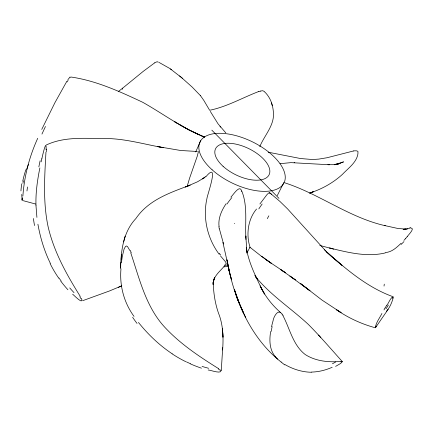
<?xml version="1.0" encoding="UTF-8"?>
<svg xmlns="http://www.w3.org/2000/svg" width="434" height="434" viewBox="0 0 434 434"><rect width="100%" height="100%" fill="white"/><g stroke="black" fill="none" stroke-linecap="round" stroke-linejoin="round"><path stroke-width="0.65" d="M21.711 194.437L22.177 200.41L22.563 199.184M46.064 149.649C46.606 138.983 43.536 151.509 42.7 155.003A121.33 41.024 -85.2 0 0 41.832 158.877M221.253 370.674L222.723 347.645M222.615 349.994C223.537 337.581 223.19 324.816 218.492 313.12C215.004 303.171 213.447 292.527 213.235 282.029L213.018 284.416C212.904 281.335 216.571 271.293 213.192 282.48C214.206 275.216 220.819 270.729 225.013 265.245M45.966 152.046C44.593 177.023 42.858 202.434 48.19 227.085C54.066 252.116 66.744 274.787 80.274 296.417M120.977 268.803C119.426 285.648 124.01 302.791 134.046 316.435M120.663 267.61C120.929 250.304 123.457 231.626 135.913 218.519C148.683 199.786 169.976 192.745 190.135 185.139L185.492 187.027L197.578 181.754L204.468 177.587L202.651 178.917L205.542 176.578M121.184 259.348L121.509 254.367M357.996 153.468C356.808 162.457 348.187 168.202 342.437 174.349C333.214 182.795 322.023 189.056 310.136 192.886L313.673 191.622L309.409 193.179M22.888 196.038C24.271 176.085 29.409 156.468 37.725 138.278M256.537 209.025C247.651 219.593 246.105 235.033 249.984 247.044M22.72 197.823L22.622 198.696M121.466 262.722L121.824 259.673A125.372 97.053 45.3 0 1 122.437 255.81L124.091 249.035L125.518 246.42L126.365 245.975L127.536 246.561L129.782 250.451M270.653 331.554C269.21 340.169 269.406 349.95 275.492 356.846M393.275 297.675C391.875 302.498 389.927 307.527 386.482 311.254M22.926 183.316L23.409 180.902M39.874 167.898C37.378 180.349 35.534 193.016 36 205.749M41.132 161.855L41.805 158.833M271.559 326.688L272.14 324.203A114.663 72.787 -21.9 0 1 273.019 320.986C273.469 316.988 278.286 307.994 281.964 314.108M357.882 153.045L358.023 151.835A0.939 0.759 82.4 0 0 357.8 151.368L356.873 150.875L354.909 150.804A28.682 23.36 84.9 0 0 353.406 150.961M123.619 241.944L125.133 236.139M187.228 186.148L189.615 178.097L197.286 156.142L198.295 152.122L198.213 151.471L197.785 151.77M249.973 247.201L246.962 252.881M376.224 326.118L375.66 327.431L388.142 309.323M26.631 169.385L28.476 164.274M122.252 89.306L122.676 88.145L143.225 71.371L154.743 62.811M195.685 151.943L200.714 140.687M41.74 129.413L54.939 102.652L66.782 81.397M259.803 146.621C264.366 135.354 274.689 125.269 273.393 112.346C272.905 104.583 270.132 96.842 264.263 91.541M277.255 195.636L283.879 182.519M381.931 313.456C379.707 318.024 375.773 322.869 375.367 327.751M383.987 309.914L385.094 308.048M386.591 305.569C388.321 304.158 391.05 296.031 393.312 297.138M226.087 203.725C221.552 210.436 217.944 218.465 219.083 226.738M67.888 79.682L70.113 76.937L70.313 77.561M259.885 203.985L266.981 194.606L268.63 193L269.666 192.734L279.838 201.354L287.547 208.868L326.71 252.056L341.992 265.32L331.587 256.624L324.328 249.631M205.705 176.974C220.195 159.495 207.143 195.235 206.909 198.68C202.613 217.787 207.425 238.667 219.186 254.264M230.893 197.063C232.787 195.593 239.606 184.298 241.51 190.629M407.195 236.731C407.824 235.342 415.626 228.121 410.727 227.98M405.351 238.836L403.908 240.393M401.065 243.3C396.671 247.472 391.793 252.208 385.403 252.528M122.676 88.145L118.645 91.286M335.612 366.399L340.663 363.437L342.372 361.658A4.845 1.112 -44.1 0 0 342.285 361.533L342.138 361.451M46.34 144.972C66.039 135.668 88.916 138.918 110.024 138.614C128.149 139.488 145.716 144.538 163.504 147.717M121.742 285.838L109.422 290.986L82.65 300.702M121.808 285.811L118.243 287.427M337.343 164.356L343.571 161.866L334.587 164.746M258.561 91.579C242.291 97.807 226.944 106.742 209.72 110.258M405.161 229.445L409.745 228.116M260.243 91.08L262.722 90.717L264.002 91.324M334.533 164.757L340.05 163.417L336.524 164.28M338.704 163.748L332.927 164.687L327.947 164.692L329.335 164.752L290.851 162.631L280.098 163.689M385.256 252.93C366.714 257.373 347.677 252.349 329.607 248.004L333.708 249.159M353.412 150.994L327.073 157.732L318.719 159.11L312.442 159.528L300.436 158.518L268.217 152.209M228.593 266.308L223.993 266.867M405.719 229.043L403.094 229.385L407.553 228.859M224.975 264.317L226.033 264.002A0.548 0.32 -31.2 0 0 226.239 263.785L225.707 262.06L220.564 256.011M405.882 229.043L398.07 228.523L384.692 225.571L385.164 225.691C349.24 217.591 319.543 194.047 284.775 182.822M196.868 151.455L180.615 150.489L157.558 146.546L160.596 147.148M294.133 162.674L294.757 162.69M311.352 372.253C302.08 372.101 292.961 369.204 284.964 364.582M341.504 361.354C329.14 362.553 315.93 361.381 305.259 354.567C292.885 345.057 289.923 328.75 282.93 315.61M71.095 77.035C96.288 80.713 119.855 91.563 142.732 102.294C163.292 113.854 182.34 128.296 204.392 137.073L188.844 129.837L174.522 121.666L176.844 123.061M330.909 248.373L319.766 245.449M208.157 369.98C210.121 369.969 221.004 374.146 220.998 370.728A5.311 3.57 -3.2 0 0 220.722 370.408L220.163 369.849M23.143 200.665L35.8 204.078M375.291 327.762C361.484 324.014 348.388 317.965 336.61 309.843L341.14 312.681L321.979 300.062L300.762 283.695L310.012 290.791L306.068 287.926M393.133 296.748C367.739 287.661 346.652 269.655 326.661 252.024M201.767 135.94L204.419 137.073M190.39 363.703L186.436 361.891M199.103 134.779L188.833 129.842L179.171 124.455M159.072 62.436L169.83 68.496L181.976 77.914M261.659 256.25L271.25 263.254L261.99 256.727L249.908 247.228M172.179 353.786C159.359 345.231 148.054 334.473 138.462 322.429M290.048 276.23L295.408 279.881L280.771 269.682L285.61 272.785L266.411 259.988M170.529 68.973L171.533 69.684M218.769 368.759C200.063 357.046 181.45 344.797 166.151 328.695C146.09 308.113 139.667 279.219 130.753 252.87M342.242 361.5C331.158 349.191 320.151 336.301 308.352 324.431C290.889 308.227 270.556 295.174 255.382 276.501L257.389 278.785L254.807 275.259M305.889 287.807L289.972 276.078M281.145 362.059C249.789 337.289 233.682 298.212 226.993 259.765L229.77 273.165L228.913 270.138L231.566 279.87L229.911 273.756M270.252 193.228L271.494 194.231M179.578 75.917L180.387 76.585M180.701 76.845L192.24 87.131L200.546 95.751M182.681 78.516L182.285 78.18M280.516 312.491C272.02 305.064 265.028 296.053 260.112 285.892L264.556 294.046L261.458 288.388C255.159 275.416 248.622 262.114 246.306 247.754L246.854 251.59L245.823 235.966L245.942 239.449M72.641 294.203C73.411 294.67 82.422 304.131 81.912 299.758A5.273 3.374 61.7 0 0 81.7 299.248L81.294 298.326M277.619 359.108L275.514 356.873M211.83 130.151L278.981 198.365M225.799 132.875L218.042 123.82L210.278 111.375M320.786 337.538L318.534 335.086M220.347 126.847L220.043 126.468L220.532 127.075M200.497 95.692L203.817 100.4L209.448 109.943M269.666 192.734L269.85 193.152M61.123 280.977L58.981 278.004M50.355 263.335C44.322 250.993 40.297 237.718 37.915 224.204M241.57 308.612L243.138 312.274L237.642 299.107L239.015 302.943L235.998 294.485L237.246 298.418L234.49 289.711L239.525 303.854L245.655 317.466M158.166 62.301L158.047 62.002A0.928 0.7 -38 0 0 157.813 61.812L156.555 61.932A10.156 7.758 -39 0 0 154.759 62.832M223.13 242.221L223.749 244M241.901 191.351C247.695 205.933 245.036 221.893 245.856 237.138M222.924 241.624L219.387 228.837M271.548 102.907L272.264 105.679M229.765 273.116L222.848 242.199M36.912 217.391L36 205.803M241.532 190.873L241.548 191.589M227.438 265.065A43.899 25.205 25.9 0 1 224.937 265.212M246.957 252.111A43.899 25.205 25.9 0 1 246.68 253.022M130.271 250.364A40.248 27.168 55.8 0 1 131.236 252.827M218.362 368.987A24.201 14.962 3.6 0 1 219.778 370.028M208.645 368.276A122.963 117.777 -47.2 0 1 202.065 366.41M201.452 368.173A138.538 133.45 -83 0 1 190.331 363.849M185.806 361.696A129.169 124.786 -59.1 0 1 172.141 353.851M137.041 323.444A125.014 120.251 -7.4 0 1 132.636 317.325M120.305 268.63A168.745 134.247 38.3 0 1 120.831 262.532M282.16 314.032A40.395 26.154 -9.4 0 1 283.076 315.561M340.94 361.88A22.226 4.725 -37.9 0 1 341.661 361.804M335.666 361.956A102.511 55.449 -68.9 0 1 332.433 363.757M332.184 367.272A127.205 76.905 -81.2 0 1 311.362 372.079M284.769 364.896A117.175 72.115 -61.6 0 1 281.172 362.01M271.185 331.451A150.424 91.862 -26.1 0 1 272.161 326.59M392.765 297.664A36.646 5.485 -45.9 0 1 392.564 298.342M384.025 286.071A104.621 3.309 -81 0 1 384.28 284.145M386.206 308.612A127.802 11.794 -53.4 0 1 388.359 305.037M384.985 308.156A98.382 12.163 -51.5 0 1 386.482 305.677M409.821 227.845A31.97 13.758 -67.7 0 1 410.792 227.763M403.962 241.586A112.124 47.876 -71.6 0 1 401.076 244.451M407.195 236.693A86.013 35.214 -70.3 0 1 405.345 238.798M258.61 91.693A27.51 25.519 18.2 0 1 260.281 91.194M67.053 81.907A31.704 11.322 -63.4 0 1 68.111 80.247M41.946 134.09A85.823 10.649 -62.8 0 1 45.461 126.516M22.069 198.571A21.526 1.411 -83 0 1 21.933 199.906M22.601 198.723A4.763 0.77 -80.8 0 1 22.541 199.201M26.962 190.976A113.431 50.132 -50.3 0 1 27.548 186.983M20.93 190.933A129.408 65.735 -40.4 0 1 21.798 183.799M22.731 181.26A119.442 54.331 -46.4 0 1 25.888 169.694M46.688 149.063A36.342 7.91 -85.2 0 1 46.59 151.65M79.834 296.715A23.875 13.085 62 0 1 80.827 298.543M74.024 292.635A121.927 109.618 -70.7 0 1 69.738 287.926M67.921 289.76A137.611 125.979 -47.6 0 1 60.831 281.21M58.764 278.183A128.28 115.775 -62 0 1 50.089 263.498M34.53 225.544A122.513 97.362 -76.9 0 1 33.413 218.508M38.848 166.84A167.378 66.527 -86.9 0 1 40.14 160.705M220.651 255.056A70.487 27.906 74.7 0 1 219.3 253.293M226.928 204.072A127.965 100.27 -2.1 0 1 231.864 197.546M219.284 228.864A53.794 44.024 -20.2 0 1 218.931 226.77M258.827 208.895A119.187 54.863 -41.8 0 1 262.158 204.007M234.577 223.326A43.449 1.79 63.1 0 1 234.723 223.624M269.877 193.135A10.552 5.137 -41.4 0 1 269.883 193.304M268.858 215.823A112.873 5.658 -63.1 0 1 267.301 218.638M222.745 333.166L222.447 328.771L222.973 337.229L222.745 333.166M212.112 169.775A46.72 22.948 25.9 0 0 284.004 182.888A46.72 22.948 25.9 0 0 230.042 134.296A46.72 22.948 25.9 0 0 212.112 169.775M223.081 166.309A29.767 14.61 25.9 0 0 268.999 174.962A29.767 14.61 25.9 0 0 234.93 143.936A29.767 14.61 25.9 0 0 223.081 166.309"/></g></svg>
